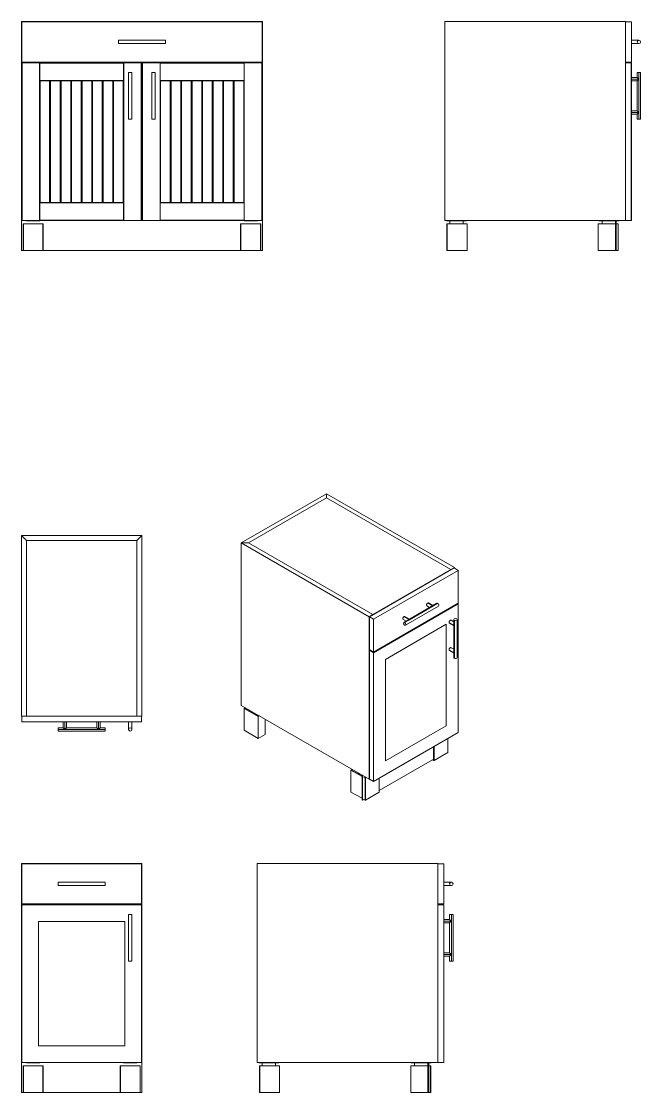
# Model space of a CAD drawing. Header units: millimetres. Extents: x 198 to 695, y 325 to 684.
# Drawn here: x 197.6 to 290.1, y 324.6 to 484.6 of the extents above; entities that cross this region are included whole.
import ezdxf

# ---------------------------------------------------------------- set-up
doc = ezdxf.new("R2010")
doc.units = ezdxf.units.MM
doc.layers.add('Standard', color=11, linetype='Continuous')

msp = doc.modelspace()

# ---------------------------------------------------------------- linework, layer by layer
at = {"layer": 'Standard', "linetype": 'Continuous', "lineweight": 0, "extrusion": (0, 1, 0)}
for p, q in [((197.58, 484.64), (197.58, 454.89)), ((198.33, 484.64), (197.58, 484.64)), ((197.65, 484.58), (197.65, 478.58)), ((233.52, 484.58), (197.65, 484.58)), ((198.33, 484.58), (198.33, 484.64)), ((198.33, 484.64), (232.83, 484.64)), ((198.33, 484.58), (198.33, 484.64)), ((233.58, 484.64), (232.83, 484.64)), ((232.83, 484.64), (232.83, 484.58)), ((232.83, 484.64), (232.83, 484.58)), ((233.52, 478.58), (233.52, 484.58)), ((233.58, 454.89), (233.58, 484.64)), ((260.82, 484.64), (260.82, 454.89)), ((287.82, 484.64), (260.82, 484.64)), ((287.82, 484.64), (287.82, 454.89)), ((287.82, 484.58), (288.69, 484.58)), ((288.69, 484.58), (288.69, 478.58)), ((212.08, 481.83), (212.08, 481.33)), ((212.08, 481.83), (213.08, 481.83)), ((213.08, 481.83), (218.08, 481.83)), ((218.08, 481.83), (219.08, 481.83)), ((219.08, 481.33), (219.08, 481.83)), ((289.82, 481.83), (288.69, 481.83)), ((213.08, 481.33), (212.08, 481.33)), ((218.08, 481.33), (213.08, 481.33)), ((219.08, 481.33), (218.08, 481.33)), ((288.69, 481.33), (289.82, 481.33)), ((197.65, 478.58), (233.52, 478.58)), ((197.68, 478.46), (197.65, 478.46)), ((197.65, 454.89), (197.65, 478.46)), ((197.68, 478.46), (197.68, 454.89)), ((197.68, 478.46), (200.3, 478.46)), ((198.33, 478.46), (198.33, 478.58)), ((200.3, 478.46), (200.3, 454.89)), ((200.33, 478.46), (200.3, 478.46)), ((200.33, 478.46), (200.33, 454.89)), ((200.33, 478.46), (200.33, 478.42)), ((200.33, 478.46), (212.83, 478.46)), ((212.83, 478.42), (200.33, 478.42)), ((200.33, 475.81), (200.33, 478.42)), ((212.83, 478.42), (212.83, 478.46)), ((212.87, 478.46), (212.83, 478.46)), ((212.83, 454.89), (212.83, 478.46)), ((212.83, 478.42), (212.83, 475.81)), ((212.87, 478.46), (215.49, 478.46)), ((212.87, 454.89), (212.87, 478.46)), ((214.08, 477.02), (213.58, 477.02)), ((213.58, 476.02), (213.58, 477.02)), ((214.08, 477.02), (214.08, 476.02)), ((215.52, 478.46), (215.49, 478.46)), ((215.49, 454.89), (215.49, 478.46)), ((215.52, 478.46), (215.52, 454.89)), ((215.68, 478.46), (215.65, 478.46)), ((215.65, 454.89), (215.65, 478.46)), ((215.68, 478.46), (215.68, 454.89)), ((215.68, 478.46), (218.3, 478.46)), ((217.58, 477.02), (217.08, 477.02)), ((217.08, 476.02), (217.08, 477.02)), ((217.58, 477.02), (217.58, 476.02)), ((218.3, 478.46), (218.3, 454.89)), ((218.33, 478.46), (218.3, 478.46)), ((218.33, 478.46), (218.33, 454.89)), ((218.33, 478.46), (218.33, 478.42)), ((218.33, 478.46), (230.83, 478.46)), ((230.83, 478.42), (218.33, 478.42)), ((218.33, 475.81), (218.33, 478.42)), ((230.87, 478.46), (230.83, 478.46)), ((230.83, 454.89), (230.83, 478.46)), ((230.83, 478.42), (230.83, 478.46)), ((230.83, 478.42), (230.83, 475.81)), ((230.87, 478.46), (233.49, 478.46)), ((230.87, 454.89), (230.87, 478.46)), ((232.83, 478.58), (232.83, 478.46)), ((233.52, 478.46), (233.49, 478.46)), ((233.49, 454.89), (233.49, 478.46)), ((233.52, 478.46), (233.52, 454.89)), ((287.82, 478.58), (288.69, 478.58)), ((287.82, 478.46), (288.65, 478.46)), ((288.69, 478.46), (288.65, 478.46)), ((288.65, 454.89), (288.65, 478.46)), ((288.69, 478.46), (288.69, 454.89)), ((289.82, 477.02), (289.57, 477.02)), ((289.57, 477.02), (289.57, 476.27)), ((290.07, 477.02), (289.82, 477.02)), ((289.82, 476.02), (289.82, 477.02)), ((290.07, 477.02), (290.07, 470.02)), ((212.83, 475.81), (200.33, 475.81)), ((200.33, 475.81), (200.33, 475.77)), ((200.36, 475.77), (200.33, 475.77)), ((200.33, 457.58), (200.33, 475.77)), ((212.83, 475.77), (200.33, 475.77)), ((200.36, 475.77), (200.36, 457.58)), ((200.36, 475.77), (201.8, 475.77)), ((201.83, 475.77), (201.8, 475.77)), ((201.8, 457.58), (201.8, 475.77)), ((201.83, 475.77), (201.83, 457.58)), ((201.9, 475.77), (201.83, 475.77)), ((201.94, 475.77), (201.9, 475.77)), ((201.9, 457.58), (201.9, 475.77)), ((201.94, 475.77), (201.94, 457.58)), ((201.94, 475.77), (203.37, 475.77)), ((203.4, 475.77), (203.37, 475.77)), ((203.37, 457.58), (203.37, 475.77)), ((203.4, 475.77), (203.4, 457.58)), ((203.48, 475.77), (203.4, 475.77)), ((203.51, 475.77), (203.48, 475.77)), ((203.48, 457.58), (203.48, 475.77)), ((203.51, 475.77), (203.51, 457.58)), ((203.51, 475.77), (204.95, 475.77)), ((204.98, 475.77), (204.95, 475.77)), ((204.95, 457.58), (204.95, 475.77)), ((204.98, 475.77), (204.98, 457.58)), ((205.05, 475.77), (204.98, 475.77)), ((205.08, 475.77), (205.05, 475.77)), ((205.05, 457.58), (205.05, 475.77)), ((205.08, 475.77), (205.08, 457.58)), ((205.08, 475.77), (206.52, 475.77)), ((206.55, 475.77), (206.52, 475.77)), ((206.52, 457.58), (206.52, 475.77)), ((206.55, 475.77), (206.55, 457.58)), ((206.62, 475.77), (206.55, 475.77)), ((206.65, 475.77), (206.62, 475.77)), ((206.62, 457.58), (206.62, 475.77)), ((206.65, 475.77), (206.65, 457.58)), ((206.65, 475.77), (208.09, 475.77)), ((208.12, 475.77), (208.09, 475.77)), ((208.09, 457.58), (208.09, 475.77)), ((208.12, 475.77), (208.12, 457.58)), ((208.19, 475.77), (208.12, 475.77)), ((208.22, 475.77), (208.19, 475.77)), ((208.19, 457.58), (208.19, 475.77)), ((208.22, 475.77), (208.22, 457.58)), ((208.22, 475.77), (209.66, 475.77)), ((209.69, 475.77), (209.66, 475.77)), ((209.66, 457.58), (209.66, 475.77)), ((209.69, 475.77), (209.69, 457.58)), ((209.76, 475.77), (209.69, 475.77)), ((209.79, 475.77), (209.76, 475.77)), ((209.76, 457.58), (209.76, 475.77)), ((209.79, 475.77), (209.79, 457.58)), ((209.79, 475.77), (211.23, 475.77)), ((211.26, 475.77), (211.23, 475.77)), ((211.23, 457.58), (211.23, 475.77)), ((211.26, 475.77), (211.26, 457.58)), ((211.33, 475.77), (211.26, 475.77)), ((211.36, 475.77), (211.33, 475.77)), ((211.33, 457.58), (211.33, 475.77)), ((211.36, 475.77), (211.36, 457.58)), ((211.36, 475.77), (212.8, 475.77)), ((212.83, 475.77), (212.8, 475.77)), ((212.8, 457.58), (212.8, 475.77)), ((212.83, 475.77), (212.83, 475.81)), ((212.83, 475.77), (212.83, 457.58)), ((213.58, 471.02), (213.58, 476.02)), ((214.08, 476.02), (214.08, 471.02)), ((217.08, 471.02), (217.08, 476.02)), ((217.58, 476.02), (217.58, 471.02)), ((230.83, 475.81), (218.33, 475.81)), ((218.33, 475.81), (218.33, 475.77)), ((230.83, 475.77), (218.33, 475.77)), ((218.36, 475.77), (218.33, 475.77)), ((218.33, 457.58), (218.33, 475.77)), ((218.36, 475.77), (218.36, 457.58)), ((218.36, 475.77), (219.8, 475.77)), ((219.83, 475.77), (219.8, 475.77)), ((219.8, 457.58), (219.8, 475.77)), ((219.9, 475.77), (219.83, 475.77)), ((219.83, 475.77), (219.83, 457.58)), ((219.94, 475.77), (219.9, 475.77)), ((219.9, 457.58), (219.9, 475.77)), ((219.94, 475.77), (219.94, 457.58)), ((219.94, 475.77), (221.37, 475.77)), ((221.4, 475.77), (221.37, 475.77)), ((221.37, 457.58), (221.37, 475.77)), ((221.48, 475.77), (221.4, 475.77)), ((221.4, 475.77), (221.4, 457.58)), ((221.51, 475.77), (221.48, 475.77)), ((221.48, 457.58), (221.48, 475.77)), ((221.51, 475.77), (221.51, 457.58)), ((221.51, 475.77), (222.95, 475.77)), ((222.98, 475.77), (222.95, 475.77)), ((222.95, 457.58), (222.95, 475.77)), ((222.98, 475.77), (222.98, 457.58)), ((223.05, 475.77), (222.98, 475.77)), ((223.08, 475.77), (223.05, 475.77)), ((223.05, 457.58), (223.05, 475.77)), ((223.08, 475.77), (223.08, 457.58)), ((223.08, 475.77), (224.52, 475.77)), ((224.55, 475.77), (224.52, 475.77)), ((224.52, 457.58), (224.52, 475.77)), ((224.55, 475.77), (224.55, 457.58)), ((224.62, 475.77), (224.55, 475.77)), ((224.65, 475.77), (224.62, 475.77)), ((224.62, 457.58), (224.62, 475.77)), ((224.65, 475.77), (224.65, 457.58)), ((224.65, 475.77), (226.09, 475.77)), ((226.12, 475.77), (226.09, 475.77)), ((226.09, 457.58), (226.09, 475.77)), ((226.12, 475.77), (226.12, 457.58)), ((226.19, 475.77), (226.12, 475.77)), ((226.22, 475.77), (226.19, 475.77)), ((226.19, 457.58), (226.19, 475.77)), ((226.22, 475.77), (226.22, 457.58)), ((226.22, 475.77), (227.66, 475.77)), ((227.69, 475.77), (227.66, 475.77)), ((227.66, 457.58), (227.66, 475.77)), ((227.76, 475.77), (227.69, 475.77)), ((227.69, 475.77), (227.69, 457.58)), ((227.79, 475.77), (227.76, 475.77)), ((227.76, 457.58), (227.76, 475.77)), ((227.79, 475.77), (227.79, 457.58)), ((227.79, 475.77), (229.23, 475.77)), ((229.26, 475.77), (229.23, 475.77)), ((229.23, 457.58), (229.23, 475.77)), ((229.33, 475.77), (229.26, 475.77)), ((229.26, 475.77), (229.26, 457.58)), ((229.36, 475.77), (229.33, 475.77)), ((229.33, 457.58), (229.33, 475.77)), ((229.36, 475.77), (229.36, 457.58)), ((229.36, 475.77), (230.8, 475.77)), ((230.83, 475.77), (230.8, 475.77)), ((230.8, 457.58), (230.8, 475.77)), ((230.83, 475.77), (230.83, 475.81)), ((230.83, 475.77), (230.83, 457.58)), ((288.69, 476.27), (289.57, 476.27)), ((289.82, 476.02), (288.69, 476.02)), ((288.69, 475.77), (289.57, 475.77)), ((289.82, 476.02), (289.57, 476.27)), ((289.57, 475.77), (289.82, 476.02)), ((289.57, 475.77), (289.57, 471.27)), ((289.82, 471.02), (289.82, 476.02)), ((213.58, 470.02), (213.58, 471.02)), ((214.08, 471.02), (214.08, 470.02)), ((217.08, 470.02), (217.08, 471.02)), ((217.58, 471.02), (217.58, 470.02)), ((288.69, 471.27), (289.57, 471.27)), ((289.82, 471.02), (288.69, 471.02)), ((288.69, 470.77), (289.57, 470.77)), ((289.82, 471.02), (289.57, 471.27)), ((289.57, 470.77), (289.82, 471.02)), ((289.57, 470.77), (289.57, 470.02)), ((289.82, 470.02), (289.82, 471.02)), ((213.58, 470.02), (214.08, 470.02)), ((217.08, 470.02), (217.58, 470.02)), ((289.57, 470.02), (289.82, 470.02)), ((289.82, 470.02), (290.07, 470.02)), ((200.33, 467.64), (200.33, 467.64)), ((212.83, 467.64), (212.83, 467.64)), ((215.52, 467.64), (215.65, 467.64)), ((218.33, 467.64), (218.33, 467.64)), ((230.83, 467.64), (230.83, 467.64)), ((200.33, 466.89), (200.33, 466.89)), ((212.83, 466.89), (212.83, 466.89)), ((215.65, 466.89), (215.52, 466.89)), ((218.33, 466.89), (218.33, 466.89)), ((230.83, 466.89), (230.83, 466.89)), ((200.33, 457.58), (200.36, 457.58)), ((200.33, 457.58), (200.33, 457.55)), ((200.33, 457.58), (212.83, 457.58)), ((212.83, 457.55), (200.33, 457.55)), ((200.33, 454.93), (200.33, 457.55)), ((201.8, 457.58), (200.36, 457.58)), ((201.8, 457.58), (201.83, 457.58)), ((201.83, 457.58), (201.9, 457.58)), ((201.9, 457.58), (201.94, 457.58)), ((203.37, 457.58), (201.94, 457.58)), ((203.37, 457.58), (203.4, 457.58)), ((203.4, 457.58), (203.48, 457.58)), ((203.48, 457.58), (203.51, 457.58)), ((204.95, 457.58), (203.51, 457.58)), ((204.95, 457.58), (204.98, 457.58)), ((204.98, 457.58), (205.05, 457.58)), ((205.05, 457.58), (205.08, 457.58)), ((206.52, 457.58), (205.08, 457.58)), ((206.52, 457.58), (206.55, 457.58)), ((206.55, 457.58), (206.62, 457.58)), ((206.62, 457.58), (206.65, 457.58)), ((208.09, 457.58), (206.65, 457.58)), ((208.09, 457.58), (208.12, 457.58)), ((208.12, 457.58), (208.19, 457.58)), ((208.19, 457.58), (208.22, 457.58)), ((209.66, 457.58), (208.22, 457.58)), ((209.66, 457.58), (209.69, 457.58)), ((209.69, 457.58), (209.76, 457.58)), ((209.76, 457.58), (209.79, 457.58)), ((211.23, 457.58), (209.79, 457.58)), ((211.23, 457.58), (211.26, 457.58)), ((211.26, 457.58), (211.33, 457.58)), ((211.33, 457.58), (211.36, 457.58)), ((212.8, 457.58), (211.36, 457.58)), ((212.8, 457.58), (212.83, 457.58)), ((212.83, 457.55), (212.83, 457.58)), ((212.83, 457.55), (212.83, 454.93)), ((218.33, 457.58), (218.33, 457.55)), ((218.33, 457.58), (230.83, 457.58)), ((218.33, 457.58), (218.36, 457.58)), ((230.83, 457.55), (218.33, 457.55)), ((218.33, 454.93), (218.33, 457.55)), ((219.8, 457.58), (218.36, 457.58)), ((219.8, 457.58), (219.83, 457.58)), ((219.83, 457.58), (219.9, 457.58)), ((219.9, 457.58), (219.94, 457.58)), ((221.37, 457.58), (219.94, 457.58)), ((221.37, 457.58), (221.4, 457.58)), ((221.4, 457.58), (221.48, 457.58)), ((221.48, 457.58), (221.51, 457.58)), ((222.95, 457.58), (221.51, 457.58)), ((222.95, 457.58), (222.98, 457.58)), ((222.98, 457.58), (223.05, 457.58)), ((223.05, 457.58), (223.08, 457.58)), ((224.52, 457.58), (223.08, 457.58)), ((224.52, 457.58), (224.55, 457.58)), ((224.55, 457.58), (224.62, 457.58)), ((224.62, 457.58), (224.65, 457.58)), ((226.09, 457.58), (224.65, 457.58)), ((226.09, 457.58), (226.12, 457.58)), ((226.12, 457.58), (226.19, 457.58)), ((226.19, 457.58), (226.22, 457.58)), ((227.66, 457.58), (226.22, 457.58)), ((227.66, 457.58), (227.69, 457.58)), ((227.69, 457.58), (227.76, 457.58)), ((227.76, 457.58), (227.79, 457.58)), ((229.23, 457.58), (227.79, 457.58)), ((229.23, 457.58), (229.26, 457.58)), ((229.26, 457.58), (229.33, 457.58)), ((229.33, 457.58), (229.36, 457.58)), ((230.8, 457.58), (229.36, 457.58)), ((230.8, 457.58), (230.83, 457.58)), ((230.83, 457.55), (230.83, 457.58)), ((230.83, 457.55), (230.83, 454.93)), ((197.58, 454.89), (197.65, 454.89)), ((197.58, 450.39), (197.58, 454.89)), ((197.65, 454.89), (197.68, 454.89)), ((200.3, 454.89), (197.68, 454.89)), ((199.33, 454.89), (198.34, 454.89)), ((198.34, 454.83), (199.33, 454.83)), ((199.33, 454.89), (199.33, 454.83)), ((200.33, 454.89), (199.33, 454.89)), ((199.33, 454.83), (200.33, 454.83)), ((200.3, 454.89), (200.33, 454.89)), ((200.33, 455.64), (200.33, 455.64)), ((212.83, 454.93), (200.33, 454.93)), ((200.33, 454.93), (200.33, 454.89)), ((212.83, 454.89), (200.33, 454.89)), ((200.33, 454.89), (200.33, 454.89)), ((212.83, 455.64), (212.83, 455.64)), ((212.83, 454.89), (212.83, 454.93)), ((212.83, 454.89), (212.87, 454.89)), ((212.83, 454.89), (212.83, 454.89)), ((215.49, 454.89), (212.87, 454.89)), ((215.49, 454.89), (215.52, 454.89)), ((215.52, 455.64), (215.65, 455.64)), ((215.65, 454.89), (215.52, 454.89)), ((215.65, 454.89), (215.68, 454.89)), ((218.3, 454.89), (215.68, 454.89)), ((218.3, 454.89), (218.33, 454.89)), ((218.33, 455.64), (218.33, 455.64)), ((230.83, 454.93), (218.33, 454.93)), ((218.33, 454.93), (218.33, 454.89)), ((230.83, 454.89), (218.33, 454.89)), ((218.33, 454.89), (218.33, 454.89)), ((230.83, 455.64), (230.83, 455.64)), ((230.83, 454.89), (230.83, 454.93)), ((230.83, 454.89), (230.87, 454.89)), ((230.83, 454.89), (230.83, 454.89)), ((231.83, 454.89), (230.84, 454.89)), ((230.84, 454.83), (231.83, 454.83)), ((233.49, 454.89), (230.87, 454.89)), ((231.83, 454.83), (231.83, 454.89)), ((232.83, 454.89), (231.83, 454.89)), ((231.83, 454.83), (232.83, 454.83)), ((233.49, 454.89), (233.52, 454.89)), ((233.52, 454.89), (233.58, 454.89)), ((233.58, 450.39), (233.58, 454.89)), ((287.82, 454.89), (260.82, 454.89)), ((261.07, 454.83), (261.07, 454.89)), ((264.07, 454.89), (261.07, 454.89)), ((261.07, 454.83), (264.07, 454.83)), ((261.57, 454.39), (261.57, 454.83)), ((263.57, 454.83), (263.57, 454.39)), ((264.07, 454.89), (264.07, 454.83)), ((286.32, 454.89), (283.82, 454.89)), ((283.82, 454.83), (283.82, 454.89)), ((283.82, 454.83), (286.32, 454.83)), ((284.32, 454.39), (284.32, 454.83)), ((286.32, 454.89), (286.44, 454.89)), ((286.32, 450.39), (286.32, 454.89)), ((286.82, 454.89), (286.44, 454.89)), ((286.44, 450.39), (286.44, 454.89)), ((286.44, 454.83), (286.82, 454.83)), ((286.82, 454.89), (286.82, 454.83)), ((288.65, 454.89), (287.82, 454.89)), ((288.65, 454.89), (288.69, 454.89)), ((197.87, 454.39), (197.83, 454.39)), ((197.83, 450.39), (197.83, 454.39)), ((197.87, 454.39), (200.8, 454.39)), ((197.87, 450.39), (197.87, 454.39)), ((200.83, 454.39), (200.8, 454.39)), ((200.8, 450.39), (200.8, 454.39)), ((200.83, 450.39), (200.83, 454.39)), ((230.33, 454.39), (230.33, 450.39)), ((230.37, 454.39), (230.33, 454.39)), ((230.37, 454.39), (230.37, 450.39)), ((230.37, 454.39), (233.3, 454.39)), ((233.3, 454.39), (233.3, 450.39)), ((233.33, 454.39), (233.3, 454.39)), ((233.33, 454.39), (233.33, 450.39)), ((261.14, 454.39), (261.14, 450.39)), ((261.18, 454.39), (261.14, 454.39)), ((261.18, 454.39), (261.18, 450.39)), ((261.18, 454.39), (264.14, 454.39)), ((264.14, 450.39), (264.14, 454.39)), ((283.74, 454.39), (283.74, 450.39)), ((283.74, 454.39), (286.32, 454.39)), ((286.44, 454.39), (286.7, 454.39)), ((286.74, 454.39), (286.7, 454.39)), ((286.7, 450.39), (286.7, 454.39)), ((286.74, 450.39), (286.74, 454.39)), ((197.83, 450.39), (197.58, 450.39)), ((197.83, 450.39), (197.87, 450.39)), ((200.8, 450.39), (197.87, 450.39)), ((200.8, 450.39), (200.83, 450.39)), ((230.33, 450.39), (200.83, 450.39)), ((230.33, 450.39), (230.37, 450.39)), ((233.3, 450.39), (230.37, 450.39)), ((233.3, 450.39), (233.33, 450.39)), ((233.58, 450.39), (233.33, 450.39)), ((261.14, 450.39), (261.18, 450.39)), ((264.14, 450.39), (261.18, 450.39)), ((286.32, 450.39), (283.74, 450.39)), ((286.44, 450.39), (286.32, 450.39)), ((286.7, 450.39), (286.44, 450.39)), ((286.7, 450.39), (286.74, 450.39)), ((197.58, 358.83), (197.58, 329.08)), ((198.33, 358.83), (197.58, 358.83)), ((197.65, 358.76), (197.65, 352.76)), ((215.52, 358.76), (197.65, 358.76)), ((198.33, 358.83), (214.83, 358.83)), ((198.33, 358.76), (198.33, 358.83)), ((198.33, 358.76), (198.33, 358.83)), ((214.83, 358.83), (214.83, 358.76)), ((215.58, 358.83), (214.83, 358.83)), ((214.83, 358.83), (214.83, 358.76)), ((215.52, 352.76), (215.52, 358.76)), ((215.58, 329.08), (215.58, 358.83)), ((232.8, 358.83), (232.8, 329.08)), ((259.8, 358.83), (232.8, 358.83)), ((259.8, 358.83), (259.8, 329.08)), ((259.8, 358.76), (260.68, 358.76)), ((260.68, 358.76), (260.68, 352.76)), ((203.08, 356.01), (203.08, 355.51)), ((203.08, 356.01), (204.08, 356.01)), ((204.08, 355.51), (203.08, 355.51)), ((204.08, 356.01), (209.08, 356.01)), ((209.08, 355.51), (204.08, 355.51)), ((209.08, 356.01), (210.08, 356.01)), ((210.08, 355.51), (209.08, 355.51)), ((210.08, 355.51), (210.08, 356.01)), ((261.8, 356.01), (260.68, 356.01)), ((260.68, 355.51), (261.8, 355.51)), ((197.65, 352.76), (215.52, 352.76)), ((197.65, 352.64), (197.65, 329.08)), ((215.52, 352.64), (197.65, 352.64)), ((198.33, 352.64), (198.33, 352.76)), ((214.83, 352.76), (214.83, 352.64)), ((215.52, 329.08), (215.52, 352.64)), ((259.8, 352.76), (260.68, 352.76)), ((259.8, 352.64), (260.68, 352.64)), ((260.68, 352.64), (260.68, 329.08)), ((214.08, 351.2), (213.58, 351.2)), ((213.58, 350.2), (213.58, 351.2)), ((214.08, 351.2), (214.08, 350.2)), ((261.8, 351.2), (261.55, 351.2)), ((261.55, 351.2), (261.55, 350.45)), ((262.05, 351.2), (261.8, 351.2)), ((261.8, 350.2), (261.8, 351.2)), ((262.05, 351.2), (262.05, 344.2)), ((200.15, 350.14), (213.02, 350.14)), ((200.15, 331.58), (200.15, 350.14)), ((213.02, 350.14), (213.02, 331.58)), ((213.58, 345.2), (213.58, 350.2)), ((214.08, 350.2), (214.08, 345.2)), ((260.68, 350.45), (261.55, 350.45)), ((261.8, 350.2), (260.68, 350.2)), ((260.68, 349.95), (261.55, 349.95)), ((261.8, 350.2), (261.55, 350.45)), ((261.55, 349.95), (261.8, 350.2)), ((261.55, 349.95), (261.55, 345.45)), ((261.8, 345.2), (261.8, 350.2)), ((213.58, 344.2), (213.58, 345.2)), ((213.58, 344.2), (214.08, 344.2)), ((214.08, 345.2), (214.08, 344.2)), ((260.68, 345.45), (261.55, 345.45)), ((261.8, 345.2), (260.68, 345.2)), ((260.68, 344.95), (261.55, 344.95)), ((261.8, 345.2), (261.55, 345.45)), ((261.55, 344.95), (261.8, 345.2)), ((261.55, 344.95), (261.55, 344.2)), ((261.55, 344.2), (261.8, 344.2)), ((261.8, 344.2), (261.8, 345.2)), ((261.8, 344.2), (262.05, 344.2)), ((213.02, 331.58), (200.15, 331.58)), ((197.58, 324.58), (197.58, 329.08)), ((197.58, 329.08), (197.65, 329.08)), ((197.65, 329.08), (215.52, 329.08)), ((197.87, 328.58), (197.83, 328.58)), ((197.83, 324.58), (197.83, 328.58)), ((197.87, 328.58), (200.8, 328.58)), ((197.87, 324.58), (197.87, 328.58)), ((199.33, 329.08), (198.34, 329.08)), ((198.34, 329.01), (199.33, 329.01)), ((199.33, 329.08), (199.33, 329.01)), ((200.33, 329.08), (199.33, 329.08)), ((199.33, 329.01), (200.33, 329.01)), ((200.83, 328.58), (200.8, 328.58)), ((200.8, 324.58), (200.8, 328.58)), ((200.83, 324.58), (200.83, 328.58)), ((212.33, 328.58), (212.33, 324.58)), ((212.37, 328.58), (212.33, 328.58)), ((212.37, 328.58), (212.37, 324.58)), ((212.37, 328.58), (215.3, 328.58)), ((213.83, 329.08), (212.84, 329.08)), ((212.84, 329.01), (213.83, 329.01)), ((213.83, 329.01), (213.83, 329.08)), ((214.83, 329.08), (213.83, 329.08)), ((213.83, 329.01), (214.83, 329.01)), ((215.3, 328.58), (215.3, 324.58)), ((215.33, 328.58), (215.3, 328.58)), ((215.33, 328.58), (215.33, 324.58)), ((215.52, 329.08), (215.58, 329.08)), ((215.58, 324.58), (215.58, 329.08)), ((259.8, 329.08), (232.8, 329.08)), ((233.05, 329.01), (233.05, 329.08)), ((236.05, 329.08), (233.05, 329.08)), ((233.05, 329.01), (236.05, 329.01)), ((233.13, 328.58), (233.13, 324.58)), ((233.17, 328.58), (233.13, 328.58)), ((233.17, 328.58), (233.17, 324.58)), ((233.17, 328.58), (236.13, 328.58)), ((233.55, 328.58), (233.55, 329.01)), ((235.55, 329.01), (235.55, 328.58)), ((236.05, 329.08), (236.05, 329.01)), ((236.13, 324.58), (236.13, 328.58)), ((255.73, 328.58), (255.73, 324.58)), ((255.73, 328.58), (258.3, 328.58)), ((258.3, 329.08), (255.8, 329.08)), ((255.8, 329.01), (255.8, 329.08)), ((255.8, 329.01), (258.3, 329.01)), ((256.3, 328.58), (256.3, 329.01)), ((258.3, 329.08), (258.43, 329.08)), ((258.3, 324.58), (258.3, 329.08)), ((258.8, 329.08), (258.43, 329.08)), ((258.43, 324.58), (258.43, 329.08)), ((258.43, 329.01), (258.8, 329.01)), ((258.43, 328.58), (258.69, 328.58)), ((258.73, 328.58), (258.69, 328.58)), ((258.69, 324.58), (258.69, 328.58)), ((258.73, 324.58), (258.73, 328.58)), ((258.8, 329.08), (258.8, 329.01)), ((259.8, 329.08), (260.68, 329.08)), ((197.83, 324.58), (197.58, 324.58)), ((197.83, 324.58), (197.87, 324.58)), ((200.8, 324.58), (197.87, 324.58)), ((200.8, 324.58), (200.83, 324.58)), ((212.33, 324.58), (200.83, 324.58)), ((212.33, 324.58), (212.37, 324.58)), ((215.3, 324.58), (212.37, 324.58)), ((215.3, 324.58), (215.33, 324.58)), ((215.58, 324.58), (215.33, 324.58)), ((233.13, 324.58), (233.17, 324.58)), ((236.13, 324.58), (233.17, 324.58)), ((258.3, 324.58), (255.73, 324.58)), ((258.43, 324.58), (258.3, 324.58)), ((258.69, 324.58), (258.43, 324.58)), ((258.69, 324.58), (258.73, 324.58))]:
    msp.add_line(p, q, dxfattribs=at)
at = {"layer": 'Standard', "linetype": 'Continuous', "lineweight": 0, "extrusion": (-5.55112e-17, 0.816497, 0.57735)}
for p, q in [((230.43, 406.72), (243.15, 414.07)), ((243.15, 413.45), (231.49, 406.72)), ((231.49, 406.72), (243.15, 413.45)), ((243.15, 414.07), (262.25, 403.04)), ((243.15, 413.45), (243.15, 414.07)), ((261.72, 402.74), (243.15, 413.45)), ((243.15, 413.45), (261.72, 402.74)), ((230.43, 406.72), (230.43, 382.43)), ((231.49, 406.72), (230.43, 406.72)), ((249.52, 395.69), (230.43, 406.72)), ((231.49, 406.72), (250.05, 396)), ((250.05, 396), (231.49, 406.72)), ((249.56, 395.67), (262.2, 402.97)), ((250.05, 396), (261.72, 402.74)), ((262.82, 402.61), (250.18, 395.31)), ((262.25, 403.04), (261.72, 402.74)), ((261.72, 402.74), (261.72, 402.69)), ((261.72, 402.74), (261.72, 402.69)), ((262.2, 402.97), (262.82, 402.61)), ((262.25, 402.94), (262.25, 403.04)), ((262.82, 397.71), (262.82, 402.61)), ((250.18, 390.41), (262.82, 397.71)), ((262.82, 397.61), (250.18, 390.31)), ((259.9, 397.26), (254.95, 394.41)), ((255.53, 395.24), (259.06, 397.28)), ((258.81, 397.22), (255.53, 395.32)), ((258.14, 397.32), (258.56, 397.07)), ((259.06, 397.28), (258.27, 397.74)), ((258.39, 397.75), (259.06, 397.36)), ((259.65, 397.7), (259.06, 397.36)), ((259.06, 397.28), (259.77, 397.68)), ((259.06, 397.28), (259.06, 397.36)), ((262.82, 397.61), (262.73, 397.66)), ((262.82, 378.37), (262.82, 397.61)), ((250.05, 396), (249.52, 395.69)), ((249.52, 395.69), (249.52, 371.4)), ((249.56, 395.67), (250.18, 395.31)), ((249.56, 390.77), (249.56, 395.67)), ((250.05, 395.95), (250.05, 396)), ((250.05, 395.95), (250.05, 396)), ((255.53, 395.24), (254.73, 395.69)), ((254.86, 395.71), (255.53, 395.32)), ((250.18, 395.31), (250.18, 390.41)), ((251.95, 389.29), (261.05, 394.55)), ((254.61, 395.27), (255.03, 395.03)), ((255.28, 395.18), (254.7, 394.84)), ((254.82, 394.83), (255.53, 395.24)), ((255.53, 395.24), (255.53, 395.32)), ((261.03, 379.4), (261.03, 394.53)), ((261.05, 394.55), (261.05, 379.39)), ((262.25, 394.37), (261.45, 394.83)), ((261.5, 394.71), (262.17, 394.33)), ((261.75, 395.15), (262.17, 394.9)), ((262.17, 395.29), (262.17, 394.61)), ((262.17, 394.33), (262.25, 394.37)), ((262.17, 394.33), (262.17, 390.53)), ((262.25, 394.37), (262.25, 395.18)), ((262.25, 390.29), (262.25, 394.37)), ((262.67, 395.29), (262.67, 389.57)), ((249.56, 390.77), (250.18, 390.41)), ((249.56, 390.67), (249.65, 390.72)), ((249.56, 390.67), (250.18, 390.31)), ((249.56, 371.43), (249.56, 390.67)), ((262.25, 390.29), (261.45, 390.74)), ((261.5, 390.63), (262.17, 390.24)), ((261.75, 391.06), (262.17, 390.82)), ((250.18, 390.31), (250.18, 371.07)), ((251.95, 374.13), (251.95, 389.29)), ((262.17, 390.24), (262.25, 390.29)), ((262.17, 390.24), (262.17, 389.57)), ((262.25, 389.47), (262.25, 390.29)), ((249.52, 371.4), (230.43, 382.43)), ((230.85, 381.99), (230.85, 378.72)), ((231.01, 382.09), (230.86, 382)), ((230.86, 381.97), (230.86, 378.71)), ((230.86, 381.97), (232.95, 380.76)), ((230.95, 381.97), (231.08, 382.05)), ((232.95, 380.81), (230.95, 381.97)), ((231.37, 381.88), (231.37, 381.73)), ((231.6, 381.75), (231.6, 381.59)), ((233.09, 380.89), (232.95, 380.81)), ((232.95, 380.76), (233.13, 380.87)), ((232.95, 377.5), (232.95, 380.76)), ((234.01, 380.35), (234.01, 378.11)), ((251.95, 374.16), (261.03, 379.4)), ((261.05, 379.39), (251.95, 374.13)), ((261.03, 379.4), (261.05, 379.39)), ((232.95, 377.5), (230.86, 378.71)), ((234.01, 378.11), (232.95, 377.5)), ((250.18, 371.07), (262.82, 378.37)), ((259.16, 376.26), (259.16, 374.21)), ((259.21, 376.29), (259.21, 374.21)), ((261.28, 377.48), (261.28, 375.4)), ((261.29, 377.49), (261.29, 375.41)), ((261.28, 375.4), (259.21, 374.21)), ((258.98, 374.31), (251.04, 369.73)), ((259.16, 374.21), (258.98, 374.31)), ((246.99, 372.86), (246.81, 372.76)), ((246.81, 372.76), (246.81, 369.49)), ((246.81, 372.76), (248.46, 371.81)), ((246.9, 372.76), (247.03, 372.84)), ((248.46, 371.86), (246.9, 372.76)), ((247.92, 372.17), (247.92, 372.33)), ((248.46, 372.02), (248.55, 371.97)), ((248.46, 368.34), (248.46, 372.02)), ((248.55, 368.29), (248.55, 371.97)), ((248.72, 371.66), (248.91, 371.55)), ((248.91, 371.6), (248.77, 371.68)), ((249.04, 371.68), (248.91, 371.6)), ((248.91, 368.29), (248.91, 371.55)), ((248.96, 371.55), (249.11, 371.64)), ((248.96, 368.29), (248.96, 371.55)), ((249.52, 371.4), (249.56, 371.43)), ((249.56, 371.43), (250.18, 371.07)), ((251.03, 369.48), (251.03, 371.56)), ((251.04, 369.49), (251.04, 371.57)), ((248.46, 368.55), (246.81, 369.49)), ((248.55, 368.29), (248.46, 368.34)), ((248.72, 368.39), (248.55, 368.29)), ((248.91, 368.29), (248.72, 368.39)), ((251.03, 369.48), (248.96, 368.29))]:
    msp.add_line(p, q, dxfattribs=at)
at = {"layer": 'Standard', "linetype": 'Continuous', "lineweight": 0}
for p, q in [((197.58, 407.84), (215.58, 407.84)), ((198.33, 407.09), (197.58, 407.84)), ((197.58, 380.84), (197.58, 407.84)), ((198.33, 407.09), (198.33, 380.84)), ((214.83, 407.09), (198.33, 407.09)), ((198.33, 407.09), (214.83, 407.09)), ((198.33, 380.84), (198.33, 407.09)), ((214.83, 407.09), (215.58, 407.84)), ((214.83, 380.84), (214.83, 407.09)), ((214.83, 407.09), (214.83, 380.84)), ((215.58, 407.84), (215.58, 380.84)), ((198.33, 380.84), (197.58, 380.84)), ((197.65, 380.84), (197.65, 379.97)), ((215.52, 379.97), (197.65, 379.97)), ((198.33, 380.84), (214.83, 380.84)), ((203.83, 379.97), (203.83, 379.09)), ((204.08, 378.84), (204.08, 379.97)), ((204.33, 379.97), (204.33, 379.09)), ((208.83, 379.97), (208.83, 379.09)), ((209.08, 378.84), (209.08, 379.97)), ((209.33, 379.97), (209.33, 379.09)), ((213.58, 378.84), (213.58, 379.97)), ((214.08, 379.97), (214.08, 378.84)), ((215.58, 380.84), (214.83, 380.84)), ((215.52, 380.84), (215.52, 379.97)), ((203.08, 379.09), (203.08, 378.84)), ((203.83, 379.09), (203.08, 379.09)), ((203.08, 378.84), (203.08, 378.59)), ((203.08, 378.84), (204.08, 378.84)), ((210.08, 378.59), (203.08, 378.59)), ((203.83, 379.09), (204.08, 378.84)), ((204.08, 378.84), (204.33, 379.09)), ((204.08, 378.84), (209.08, 378.84)), ((208.83, 379.09), (204.33, 379.09)), ((208.83, 379.09), (209.08, 378.84)), ((209.08, 378.84), (209.33, 379.09)), ((209.08, 378.84), (210.08, 378.84)), ((210.08, 379.09), (209.33, 379.09)), ((210.08, 378.84), (210.08, 379.09)), ((210.08, 378.59), (210.08, 378.84))]:
    msp.add_line(p, q, dxfattribs=at)
for centre, start, end in [((289.82, 481.58), 90, 270), ((289.82, 481.58), 270, 90), ((213.83, 378.84), 0, 180), ((213.83, 378.84), 180, 0), ((261.8, 355.76), 90, 270), ((261.8, 355.76), 270, 90)]:
    msp.add_arc(centre, 0.25, start, end, dxfattribs=at)
at = {"layer": 'Standard', "linetype": 'Continuous', "lineweight": 0, "extrusion": (-1.36785e-16, 2.0717e-16, -1)}
msp.add_ellipse((258.27, 397.53), major_axis=(-0.125, -0.217), ratio=0.57735, start_param=0, end_param=2.356194, dxfattribs=at)
at = {"layer": 'Standard', "linetype": 'Continuous', "lineweight": 0, "extrusion": (1.03585e-16, 6.83926e-17, -1)}
msp.add_ellipse((258.27, 397.53), major_axis=(0.125, 0.217), ratio=0.57735, start_param=-0.785398, end_param=0, dxfattribs=at)
at = {"layer": 'Standard', "linetype": 'Continuous', "lineweight": 0}
for centre, major_axis, start_param, end_param in [((259.06, 397.07), (0.354, 0), 1.570796, 2.356194), ((262.42, 395.29), (-0.25, 0), -2.356194, 0.785398), ((262.42, 395.29), (0.25, 0), -2.356194, 0.785398), ((254.82, 394.62), (-0.125, 0.217), -0.785398, 2.356194), ((254.82, 394.62), (0.125, -0.217), -0.785398, 2.356194), ((255.53, 395.03), (0.354, 0), 1.570796, 2.356194), ((262.42, 394.47), (0.177, -0.306), 3.926991, 4.712389), ((262.42, 390.39), (0.177, -0.306), 3.926991, 4.712389), ((230.89, 381.99), (-0.038, 0), -0.785398, 0.785398), ((248.93, 371.57), (0.038, 0), -2.356194, -0.785398)]:
    msp.add_ellipse(centre, major_axis=major_axis, ratio=0.57735, start_param=start_param, end_param=end_param, dxfattribs=at)
at = {"layer": 'Standard', "linetype": 'Continuous', "lineweight": 0, "extrusion": (3.31999e-17, 2.75563e-16, -1)}
msp.add_ellipse((259.77, 397.48), major_axis=(-0.125, 0.217), ratio=0.57735, start_param=0, end_param=0.785398, dxfattribs=at)
at = {"layer": 'Standard', "linetype": 'Continuous', "lineweight": 0, "extrusion": (1.81141e-16, 2.96878e-16, -1)}
msp.add_ellipse((259.77, 397.48), major_axis=(0.125, -0.217), ratio=0.57735, start_param=-2.356194, end_param=0, dxfattribs=at)
at = {"layer": 'Standard', "linetype": 'Continuous', "lineweight": 0, "extrusion": (-1.33067e-16, 2.69122e-16, -1)}
msp.add_ellipse((254.73, 395.49), major_axis=(-0.125, -0.217), ratio=0.57735, start_param=0, end_param=2.356194, dxfattribs=at)
at = {"layer": 'Standard', "linetype": 'Continuous', "lineweight": 0, "extrusion": (-2.32933e-16, 2.62682e-16, -1)}
msp.add_ellipse((254.73, 395.49), major_axis=(0.125, 0.217), ratio=0.57735, start_param=-0.785398, end_param=0, dxfattribs=at)
at = {"layer": 'Standard', "linetype": 'Continuous', "lineweight": 0, "extrusion": (-1.57104e-16, 2.83e-16, -1)}
for centre, major_axis, start_param, end_param in [((261.63, 394.93), (0.125, 0.217), -2.356194, 0), ((261.63, 390.85), (-0.125, -0.217), 0, 0.785398)]:
    msp.add_ellipse(centre, major_axis=major_axis, ratio=0.57735, start_param=start_param, end_param=end_param, dxfattribs=at)
at = {"layer": 'Standard', "linetype": 'Continuous', "lineweight": 0, "extrusion": (-2.5697e-16, 2.76559e-16, -1)}
msp.add_ellipse((261.63, 394.93), major_axis=(-0.125, -0.217), ratio=0.57735, start_param=0, end_param=0.785398, dxfattribs=at)
at = {"layer": 'Standard', "linetype": 'Continuous', "lineweight": 0, "extrusion": (-2.53252e-16, 3.38511e-16, -1)}
msp.add_ellipse((261.63, 390.85), major_axis=(0.125, 0.217), ratio=0.57735, start_param=-2.356194, end_param=0, dxfattribs=at)
at = {"layer": 'Standard', "linetype": 'Continuous', "lineweight": 0, "extrusion": (1.16144e-16, 2.37441e-29, -1)}
msp.add_ellipse((262.42, 389.57), major_axis=(-0.25, 0), ratio=0.57735, start_param=-0.785398, end_param=0, dxfattribs=at)
at = {"layer": 'Standard', "linetype": 'Continuous', "lineweight": 0, "extrusion": (-3.70074e-17, -1.66533e-16, -1)}
msp.add_ellipse((262.42, 389.57), major_axis=(0.25, 0), ratio=0.57735, start_param=0, end_param=2.356194, dxfattribs=at)
at = {"layer": 'Standard', "linetype": 'Continuous', "lineweight": 0, "extrusion": (-3.20494e-17, -5.55112e-17, -1)}
msp.add_ellipse((232.9, 381.61), major_axis=(-1, 0), ratio=0.57735, start_param=-0.429977, end_param=-0.062603, dxfattribs=at)
at = {"layer": 'Standard', "linetype": 'Continuous', "lineweight": 0, "extrusion": (-7.43708e-18, 2.77556e-16, -1)}
msp.add_ellipse((232.9, 381.61), major_axis=(-1, 0), ratio=0.57735, start_param=-1.508193, end_param=-1.140819, dxfattribs=at)
at = {"layer": 'Standard', "linetype": 'Continuous', "lineweight": 0, "extrusion": (5.2667e-17, 5.31072e-33, -1)}
msp.add_ellipse((230.89, 378.72), major_axis=(-0.038, 0), ratio=0.57735, start_param=-0.785398, end_param=0, dxfattribs=at)
at = {"layer": 'Standard', "linetype": 'Continuous', "lineweight": 0, "extrusion": (2.57926e-17, -5.55112e-17, -1)}
msp.add_ellipse((261.26, 375.41), major_axis=(0.038, 0), ratio=0.57735, start_param=0, end_param=0.785398, dxfattribs=at)
at = {"layer": 'Standard', "linetype": 'Continuous', "lineweight": 0, "extrusion": (-3.51316e-18, 6.29949e-31, -1)}
msp.add_ellipse((259.19, 374.22), major_axis=(-0.038, 0), ratio=0.57735, start_param=-2.356194, end_param=-0.785398, dxfattribs=at)
at = {"layer": 'Standard', "linetype": 'Continuous', "lineweight": 0, "extrusion": (-3.94865e-17, 2.77556e-16, -1)}
msp.add_ellipse((248.99, 372.32), major_axis=(-1, 0), ratio=0.57735, start_param=-0.429977, end_param=-0.062603, dxfattribs=at)
at = {"layer": 'Standard', "linetype": 'Continuous', "lineweight": 0, "extrusion": (7.54873e-17, -5.55112e-17, -1)}
msp.add_ellipse((248.93, 368.3), major_axis=(-0.038, 0), ratio=0.57735, start_param=-2.356194, end_param=-0.785398, dxfattribs=at)
at = {"layer": 'Standard', "linetype": 'Continuous', "lineweight": 0, "extrusion": (7.42365e-18, 1.11022e-16, -1)}
msp.add_ellipse((251, 369.49), major_axis=(0.038, 0), ratio=0.57735, start_param=0, end_param=0.785398, dxfattribs=at)

doc.saveas('drawing.dxf')
